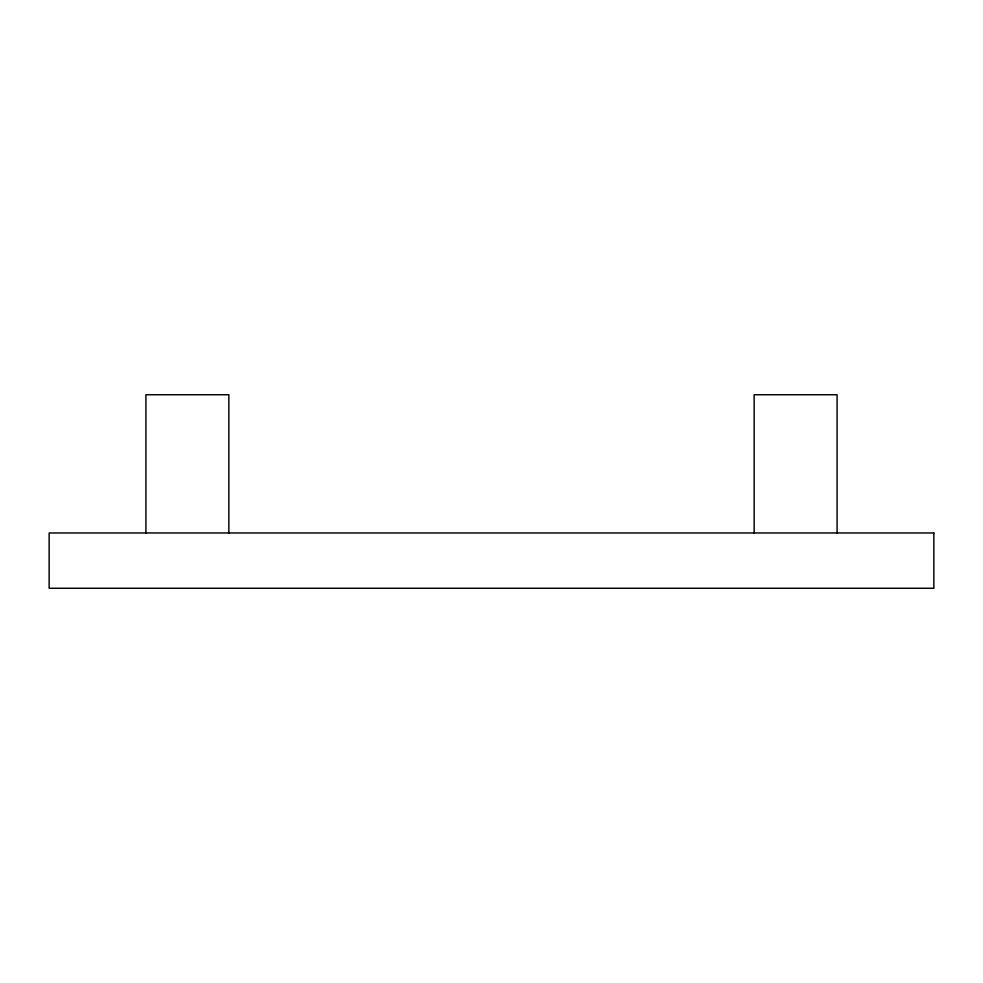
<?xml version="1.0" encoding="UTF-8"?>
<svg xmlns="http://www.w3.org/2000/svg" width="983" height="983" viewBox="0 0 983 983"><rect width="100%" height="100%" fill="white"/><g stroke="black" fill="none" stroke-linecap="round" stroke-linejoin="round"><path stroke-width="1.47" d="M837.086 532.97L837.086 394.736L754.145 394.736L754.145 532.97M228.855 532.97L228.855 394.736L145.914 394.736L145.914 532.97M933.85 532.97L49.15 532.97L49.15 588.264L933.85 588.264L933.85 532.97"/></g></svg>
